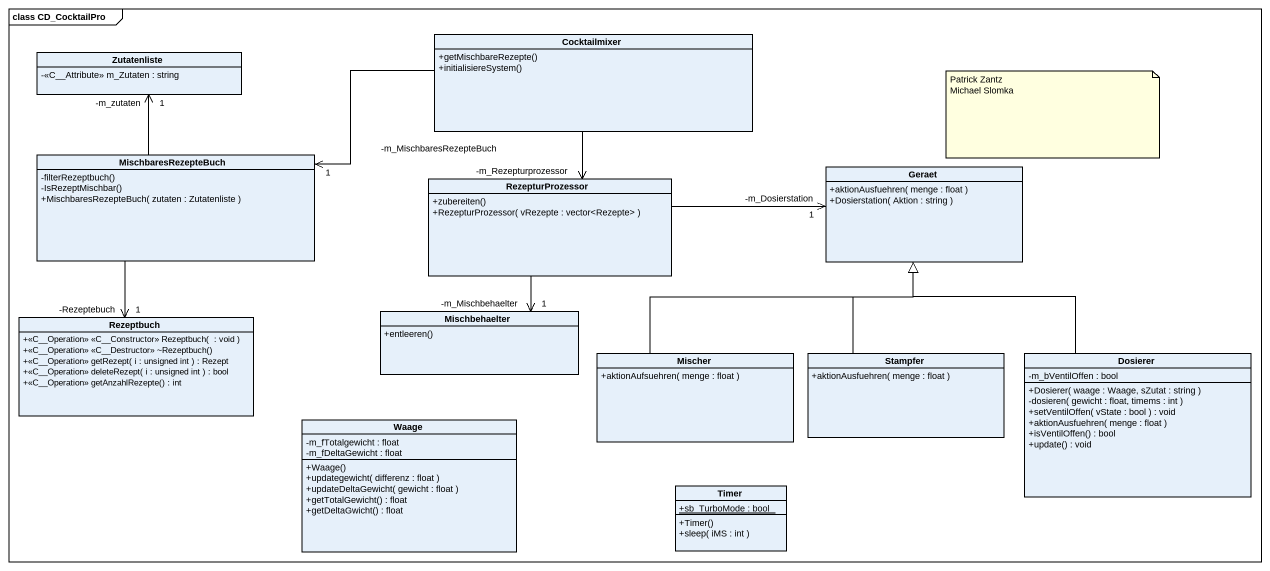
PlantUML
@startuml
mainframe class CD_CocktailPro
hide circle
hide empty members
skinparam classAttributeIconSize 0
class Cocktailmixer {
  +getMischbareRezepte()
  +initialisiereSystem()
}
class Zutatenliste {
  -<<C__Attribute>> m_Zutaten : string
}
class MischbaresRezepteBuch {
  -filterRezeptbuch()
  -IsRezeptMischbar()
  +MischbaresRezepteBuch( zutaten : Zutatenliste )
}
class RezepturProzessor {
  +zubereiten()
  +RezepturProzessor( vRezepte : vector<Rezepte> )
}
class Geraet {
  +aktionAusfuehren( menge : float )
  +Dosierstation( Aktion : string )
}
class Mischbehaelter {
  +entleeren()
}
class Rezeptbuch {
  +<<C~__Operation>> <<C~__Constructor>> Rezeptbuch(  : void )
  +<<C~__Operation>> <<C~__Destructor>> ~Rezeptbuch()
  +<<C__Operation>> getRezept( i : unsigned int ) : Rezept
  +<<C__Operation>> deleteRezept( i : unsigned int ) : bool
  +<<C__Operation>> getAnzahlRezepte() : int
}
class Mischer {
  +aktionAufsuehren( menge : float )
}
class Stampfer {
  +aktionAusfuehren( menge : float )
}
class Dosierer {
  -m_bVentilOffen : bool
  +Dosierer( waage : Waage, sZutat : string )
  -dosieren( gewicht : float, timems : int )
  +setVentilOffen( vState : bool ) : void
  +aktionAusfuehren( menge : float )
  +isVentilOffen() : bool
  +update() : void
}
class Waage {
  -m_fTotalgewicht : float
  -m_fDeltaGewicht : float
  +Waage()
  +updategewicht( differenz : float )
  +updateDeltaGewicht( gewicht : float )
  +getTotalGewicht() : float
  +getDeltaGwicht() : float
}
class Timer {
  {static} +sb_TurboMode : bool
  +Timer()
  +sleep( iMS : int )
}
Cocktailmixer -left-> "1\n-m_MischbaresRezepteBuch" MischbaresRezepteBuch
Cocktailmixer --> "-m_Rezepturprozessor" RezepturProzessor
MischbaresRezepteBuch -up-> "-m_zutaten\n1" Zutatenliste
MischbaresRezepteBuch --> "1\n-Rezeptebuch" Rezeptbuch
RezepturProzessor -right-> "1\n-m_Dosierstation" Geraet
RezepturProzessor --> "1\n-m_Mischbehaelter" Mischbehaelter
Mischer -up-|> Geraet
Stampfer -up-|> Geraet
Dosierer -up-|> Geraet
note as N1
  Patrick Zantz
  Michael Slomka
end note
@enduml
